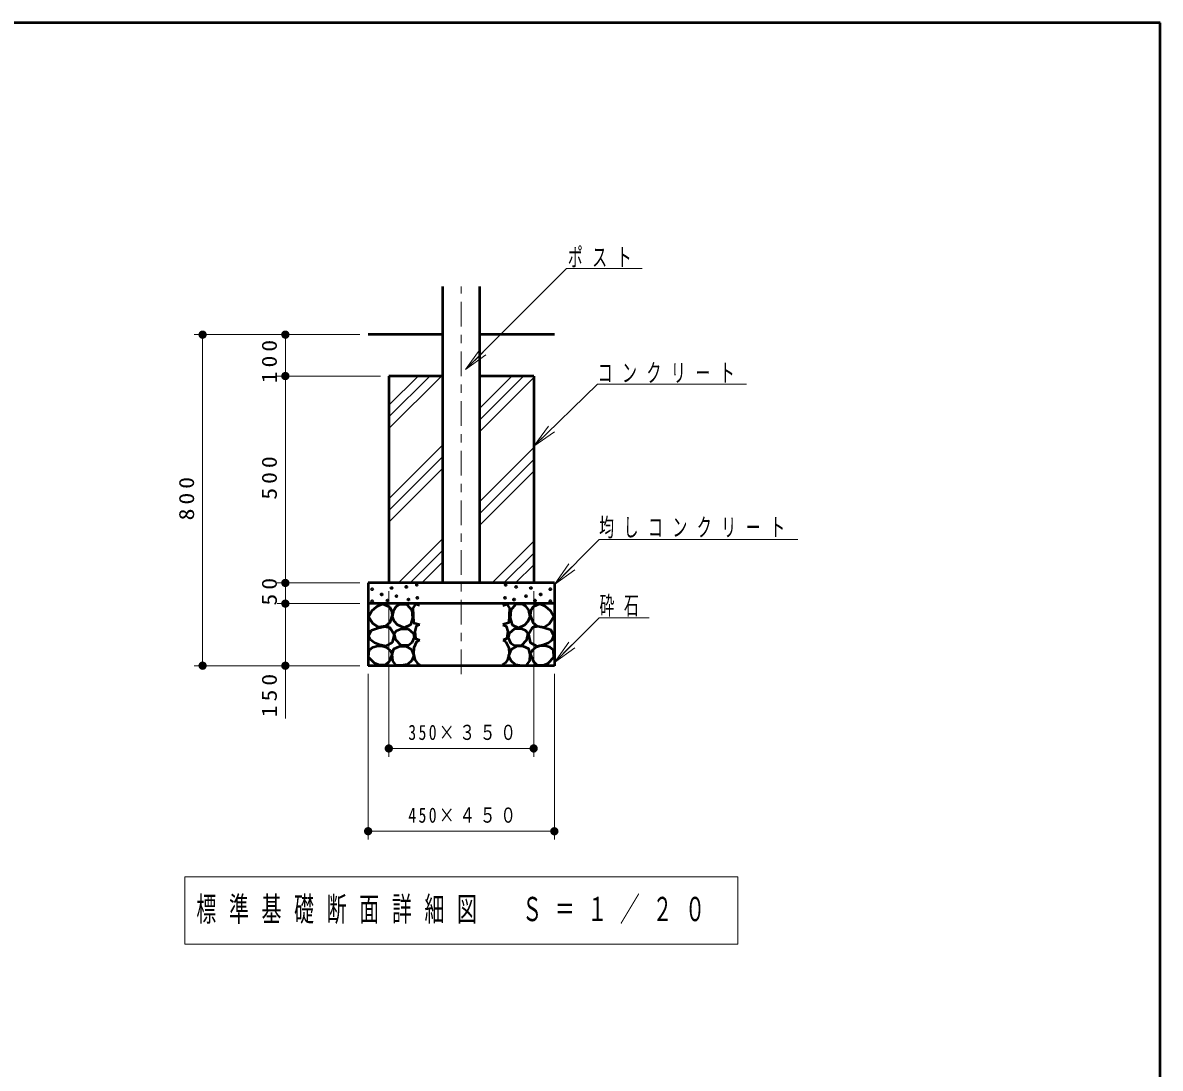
# Model space of a CAD drawing. Units: millimetres on the paper, with parts at other scales. Extents: x -385 to 0, y -594 to 267.
# Drawn here: x -137.4 to 0, y -453.3 to -327 of the extents above; entities that cross this region are included whole.
import ezdxf

# ---------------------------------------------------------------- set-up
doc = ezdxf.new("R2010")
doc.units = ezdxf.units.MM
doc.linetypes.add('USER2', pattern=[6, 3, -1, 1, -1])
doc.layers.add('LY_1', color=7, linetype='Continuous', lineweight=13)
doc.styles.add('ＭＳ ゴシック', font='')
doc.styles.get('ＭＳ ゴシック').set_extended_font_data('MS Gothic')

# ---------------------------------------------------------------- blocks, each defined once
blk = doc.blocks.new('filled_dot')
at = {"color": 0, "linetype": 'Continuous', "lineweight": -2, "const_width": 1.25}
blk.add_lwpolyline([(-0.625, 0, 1), (0.625, 0, 1)], format="xyb", close=True, dxfattribs=at)

msp = doc.modelspace()

# ---------------------------------------------------------------- linework, layer by layer
at = {"layer": 'LY_1', "lineweight": 50}
for p, q in [((0, -327), (-385, -327)), ((0, -594), (0, -327)), ((-86.677, -364.686), (-95.7, -364.686)), ((-73.2, -364.686), (-82.222, -364.686))]:
    msp.add_line(p, q, dxfattribs=at)
at = {"layer": 'LY_1'}
for p, q in [((-83.936, -368.912), (-71.725, -356.701)), ((-71.725, -356.701), (-62.576, -356.701)), ((-106.7, -364.686), (-116.7, -364.686)), ((-115.7, -404.686), (-115.7, -364.686)), ((-96.7, -364.686), (-106.7, -364.686)), ((-105.7, -369.686), (-105.7, -364.686)), ((-83.936, -368.912), (-82.169, -366.437)), ((-83.936, -368.912), (-81.815, -366.791)), ((-81.461, -367.144), (-83.936, -368.912)), ((-94.2, -369.686), (-106.7, -369.686)), ((-105.7, -394.686), (-105.7, -369.686)), ((-93.2, -373.214), (-89.671, -369.686)), ((-93.2, -374.628), (-88.257, -369.686)), ((-93.2, -376.042), (-86.843, -369.686)), ((-82.222, -373.55), (-78.358, -369.686)), ((-82.222, -374.964), (-76.943, -369.686)), ((-82.222, -376.379), (-75.7, -369.856)), ((-75.7, -378.172), (-67.975, -370.676)), ((-67.975, -370.676), (-49.975, -370.676)), ((-75.7, -378.172), (-73.895, -375.724)), ((-75.7, -378.172), (-73.547, -376.083)), ((-73.199, -376.442), (-75.7, -378.172)), ((-93.2, -384.528), (-86.677, -378.005)), ((-82.222, -384.864), (-75.7, -378.341)), ((-93.2, -385.942), (-86.677, -379.419)), ((-82.222, -386.278), (-75.7, -379.756)), ((-93.2, -387.356), (-86.677, -380.834)), ((-82.222, -387.692), (-75.7, -381.17)), ((-92.044, -394.686), (-86.677, -389.319)), ((-80.73, -394.686), (-75.7, -389.655)), ((-73.2, -394.866), (-67.791, -389.457)), ((-67.791, -389.457), (-43.791, -389.457)), ((-90.63, -394.686), (-86.677, -390.733)), ((-79.316, -394.686), (-75.7, -391.069)), ((-89.216, -394.686), (-86.677, -392.147)), ((-77.902, -394.686), (-75.7, -392.483)), ((-73.2, -394.866), (-71.432, -392.391)), ((-73.2, -394.866), (-71.078, -392.745)), ((-70.725, -393.098), (-73.2, -394.866)), ((-96.7, -394.686), (-106.7, -394.686)), ((-105.7, -397.186), (-105.7, -394.686)), ((-93.2, -395.686), (-93.2, -415.686)), ((-75.7, -395.686), (-75.7, -415.686)), ((-96.7, -397.186), (-106.7, -397.186)), ((-105.7, -411.055), (-105.7, -397.186)), ((-73.2, -404.302), (-67.791, -398.893)), ((-67.791, -398.893), (-61.747, -398.893)), ((-73.2, -404.302), (-71.432, -401.827)), ((-73.2, -404.302), (-71.078, -402.181)), ((-70.725, -402.534), (-73.2, -404.302)), ((-106.7, -404.686), (-116.7, -404.686)), ((-96.7, -404.686), (-106.7, -404.686)), ((-95.7, -405.686), (-95.7, -425.686)), ((-73.2, -405.686), (-73.2, -425.686)), ((-75.7, -414.686), (-93.2, -414.686)), ((-73.2, -424.686), (-95.7, -424.686)), ((-117.85, -430.196), (-117.85, -438.33)), ((-51.05, -430.196), (-117.85, -430.196)), ((-51.05, -438.33), (-51.05, -430.196)), ((-117.85, -438.33), (-51.05, -438.33))]:
    msp.add_line(p, q, dxfattribs=at)
at = {"layer": 'LY_1', "color": 140, "lineweight": 50}
for p, q in [((-86.677, -394.686), (-86.677, -358.879)), ((-82.222, -394.686), (-82.222, -358.879)), ((-93.2, -369.686), (-93.2, -394.686)), ((-86.677, -369.686), (-93.2, -369.686)), ((-75.7, -369.686), (-82.222, -369.686)), ((-75.7, -369.686), (-75.7, -394.686)), ((-95.7, -394.686), (-95.7, -404.686)), ((-73.2, -394.686), (-95.7, -394.686)), ((-73.2, -394.686), (-73.2, -404.686)), ((-73.2, -397.186), (-95.7, -397.186)), ((-73.2, -404.686), (-95.7, -404.686))]:
    msp.add_line(p, q, dxfattribs=at)
at = {"layer": 'LY_1', "linetype": 'USER2'}
msp.add_line((-84.45, -405.709), (-84.45, -358.879), dxfattribs=at)
at = {"layer": 'LY_1', "color": 140, "lineweight": 50}
for points in [[(-94.454, -400.045), (-95.124, -399.593), (-95.649, -398.778), (-95.233, -398.053), (-94.635, -397.546), (-93.947, -397.22), (-93.132, -397.564), (-92.862, -398.026), (-92.788, -398.56), (-93.096, -399.484), (-93.621, -399.918)], [(-91.355, -400.104), (-92.132, -399.759), (-92.551, -399.306), (-92.757, -398.745), (-92.606, -397.99), (-92.296, -397.533), (-91.851, -397.235), (-91.01, -397.278), (-90.428, -397.968), (-90.341, -398.939), (-90.6, -399.759)], [(-77.544, -400.104), (-76.768, -399.759), (-76.348, -399.306), (-76.142, -398.745), (-76.293, -397.99), (-76.603, -397.533), (-77.048, -397.235), (-77.889, -397.278), (-78.472, -397.968), (-78.558, -398.939), (-78.299, -399.759)], [(-74.445, -400.045), (-73.775, -399.593), (-73.25, -398.778), (-73.667, -398.053), (-74.264, -397.546), (-74.952, -397.22), (-75.767, -397.564), (-76.037, -398.026), (-76.111, -398.56), (-75.803, -399.484), (-75.278, -399.918)], [(-94.309, -402.182), (-94.943, -401.911), (-95.414, -401.55), (-95.649, -401.078), (-95.305, -400.389), (-94.436, -400.1), (-93.702, -399.965), (-93.06, -400.063), (-92.571, -400.915), (-92.788, -401.874), (-93.567, -402.327)], [(-91.722, -402.261), (-92.369, -401.549), (-92.541, -400.794), (-92.222, -400.438), (-91.7, -400.233), (-90.881, -400.233), (-90.234, -400.794), (-90.126, -401.29), (-90.406, -401.915), (-90.794, -402.217)], [(-77.177, -402.261), (-76.53, -401.549), (-76.358, -400.794), (-76.677, -400.438), (-77.199, -400.233), (-78.019, -400.233), (-78.666, -400.794), (-78.774, -401.29), (-78.493, -401.915), (-78.105, -402.217)], [(-74.59, -402.182), (-73.956, -401.911), (-73.485, -401.55), (-73.25, -401.078), (-73.594, -400.389), (-74.463, -400.1), (-75.197, -399.965), (-75.84, -400.063), (-76.329, -400.915), (-76.111, -401.874), (-75.333, -402.327)], [(-94.327, -404.627), (-94.943, -404.373), (-95.649, -403.667), (-95.577, -402.816), (-95.135, -402.435), (-94.545, -402.273), (-94.028, -402.287), (-93.53, -402.454), (-93.046, -402.794), (-92.788, -403.251), (-93.168, -404.174), (-93.639, -404.609)], [(-92.779, -403.339), (-92.606, -402.649), (-91.959, -402.368), (-91.161, -402.325), (-90.471, -402.714), (-90.169, -403.512), (-90.428, -404.072), (-90.945, -404.547), (-91.765, -404.655), (-92.347, -404.612), (-92.719, -404.08)], [(-76.121, -403.339), (-76.293, -402.649), (-76.94, -402.368), (-77.738, -402.325), (-78.428, -402.714), (-78.73, -403.512), (-78.472, -404.072), (-77.954, -404.547), (-77.134, -404.655), (-76.552, -404.612), (-76.181, -404.08)], [(-74.572, -404.627), (-73.956, -404.373), (-73.25, -403.667), (-73.322, -402.816), (-73.764, -402.435), (-74.355, -402.273), (-74.871, -402.287), (-75.369, -402.454), (-75.853, -402.794), (-76.111, -403.251), (-75.731, -404.174), (-75.26, -404.609)]]:
    msp.add_lwpolyline(points, close=True, dxfattribs=at)
for points in [[(-89.486, -397.401), (-89.957, -397.238), (-90.283, -397.745), (-90.246, -398.56), (-90.21, -399.502), (-89.468, -399.719)], [(-79.413, -397.401), (-78.943, -397.238), (-78.617, -397.745), (-78.653, -398.56), (-78.689, -399.502), (-79.432, -399.719)], [(-89.486, -399.737), (-89.884, -399.918), (-90.065, -400.57), (-89.957, -401.385), (-89.504, -401.603)], [(-79.413, -399.737), (-79.015, -399.918), (-78.834, -400.57), (-78.943, -401.385), (-79.395, -401.603)], [(-89.486, -401.603), (-89.848, -401.82), (-90.192, -402.508), (-90.228, -403.233), (-90.047, -403.957), (-89.794, -404.355), (-89.45, -404.591)], [(-79.413, -401.603), (-79.051, -401.82), (-78.707, -402.508), (-78.671, -403.233), (-78.852, -403.957), (-79.106, -404.355), (-79.45, -404.591)]]:
    msp.add_lwpolyline(points, dxfattribs=at)
for centre in [(-95.215, -395.455), (-92.867, -395.3), (-91.086, -395.171), (-89.821, -394.913), (-79.078, -394.913), (-77.814, -395.171), (-76.033, -395.3), (-73.684, -395.455), (-95.215, -396.9), (-94.054, -396.074), (-93.357, -396.823), (-92.273, -396.281), (-90.828, -396.694), (-89.743, -396.487), (-79.156, -396.487), (-78.072, -396.694), (-76.626, -396.281), (-75.542, -396.823), (-74.845, -396.074), (-73.684, -396.9)]:
    msp.add_circle(centre, 0.0774, dxfattribs=at)

# ---------------------------------------------------------------- block references
at = {"layer": 'LY_1', "xscale": 0.4, "yscale": 0.4}
for p, rotation in [((-115.7, -364.686), 270), ((-105.7, -364.686), 270), ((-105.7, -369.686), 270), ((-105.7, -369.686), 90), ((-105.7, -394.686), 270), ((-105.7, -394.686), 90), ((-105.7, -397.186), 270), ((-105.7, -397.186), 90), ((-115.7, -404.686), 90), ((-105.7, -404.686), 90), ((-75.7, -414.686), 180), ((-73.2, -424.686), 180)]:
    msp.add_blockref('filled_dot', p, dxfattribs=dict(at, rotation=rotation))
for p in [(-93.2, -414.686), (-95.7, -424.686)]:
    msp.add_blockref('filled_dot', p, dxfattribs=at)

# ---------------------------------------------------------------- texts
at = {"layer": 'LY_1', "style": 'ＭＳ ゴシック'}
for s, insert, char_height, attachment_point in [('\\T1.64;\\W0.6;ポスト', (-71.576, -356.551), 2.199, 7), ('\\T1.64;\\W0.6;コンクリート', (-67.975, -370.526), 2.199, 7), ('\\T1.64;\\W0.6;均しコンクリート', (-67.791, -389.307), 2.199, 7), ('\\T1.64;\\W0.6;砕石', (-67.747, -398.743), 2.199, 7), ('\\T1.32;\\W0.75;350×３５０', (-84.042, -413.686), 1.833, 8), ('\\T1.32;\\W0.75;450×４５０', (-84.042, -423.686), 1.833, 8), ('\\T1.64;\\W0.6;標準基礎断面詳細図\u3000Ｓ＝１／２０', (-116.45, -434.263), 2.933, 4)]:
    msp.add_mtext(s, dxfattribs=dict(at, insert=insert, char_height=char_height, attachment_point=attachment_point))
at = {"layer": 'LY_1', "char_height": 1.833, "attachment_point": 8, "rotation": 90, "style": 'ＭＳ ゴシック'}
for s, insert in [('\\T1.33;\\W1.15;100', (-106.7, -367.703)), ('\\T1.33;\\W1.15;500', (-106.7, -381.769)), ('\\T1.33;\\W1.15;800', (-116.7, -384.269)), ('\\T1.34;\\W1.15;50', (-106.7, -395.508)), ('\\T1.33;\\W1.15;150', (-106.7, -408.055))]:
    msp.add_mtext(s, dxfattribs=dict(at, insert=insert))

doc.saveas('drawing.dxf')
